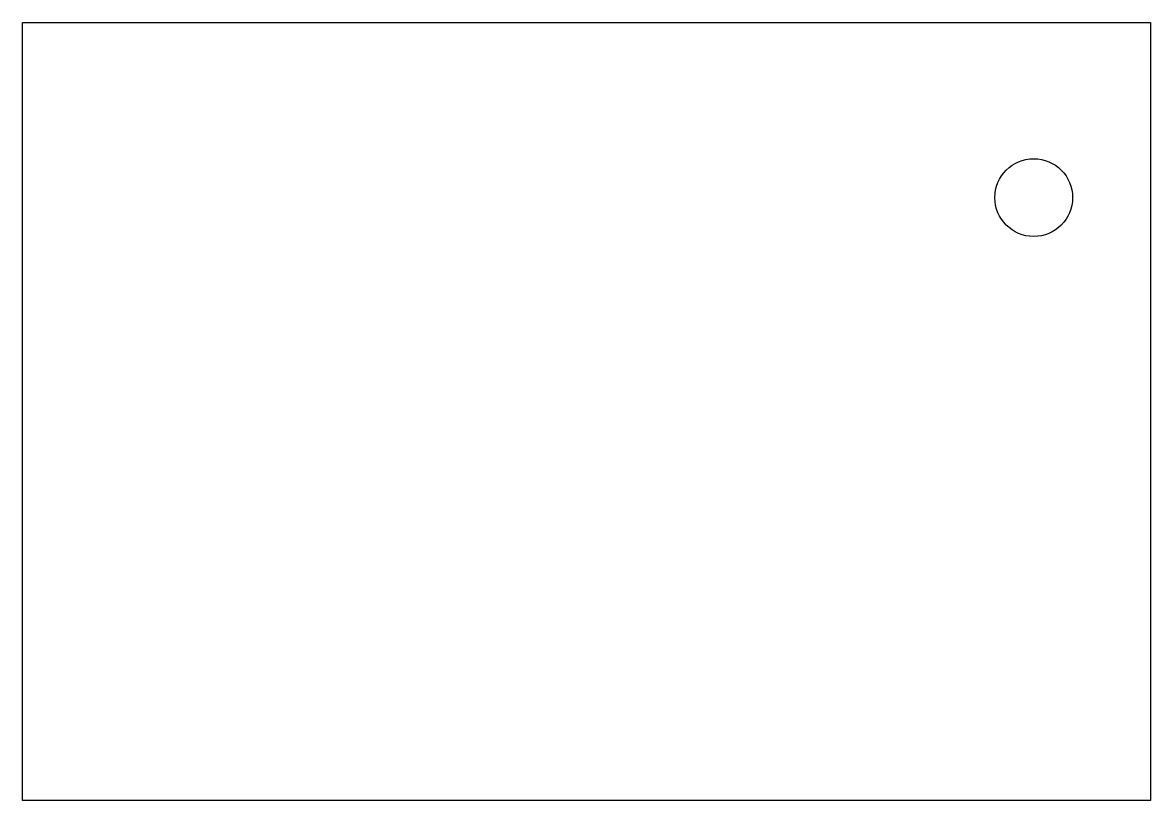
# Model space of a CAD drawing. Header units: millimetres. Extents: x -127 to -69, y -40 to 0.
import ezdxf

# ---------------------------------------------------------------- set-up
doc = ezdxf.new("R2010")
doc.units = ezdxf.units.MM
doc.layers.get('0').update_dxf_attribs({"linetype": 'CONTINUOUS'})

msp = doc.modelspace()

# ---------------------------------------------------------------- linework, layer by layer
msp.add_lwpolyline([(-127, 0), (-69, 0), (-69, -40), (-127, -40)], close=True)
msp.add_circle((-75, -9), 2)

doc.saveas('drawing.dxf')
